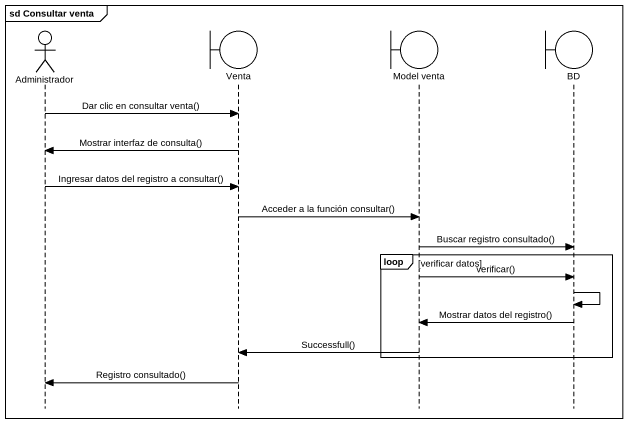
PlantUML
@startuml
mainframe sd Consultar venta
hide footbox
actor Administrador
boundary Venta
boundary "Model venta" as Model_venta
boundary BD

Administrador -> Venta : Dar clic en consultar venta()
Venta -> Administrador : Mostrar interfaz de consulta()
Administrador -> Venta : Ingresar datos del registro a consultar()
Venta -> Model_venta : Acceder a la función consultar()
Model_venta -> BD : Buscar registro consultado()
loop verificar datos
  Model_venta -> BD : verificar()
  BD -> BD
  BD -> Model_venta : Mostrar datos del registro()
  Model_venta -> Venta : Successfull()
end
Venta -> Administrador : Registro consultado()
@enduml
